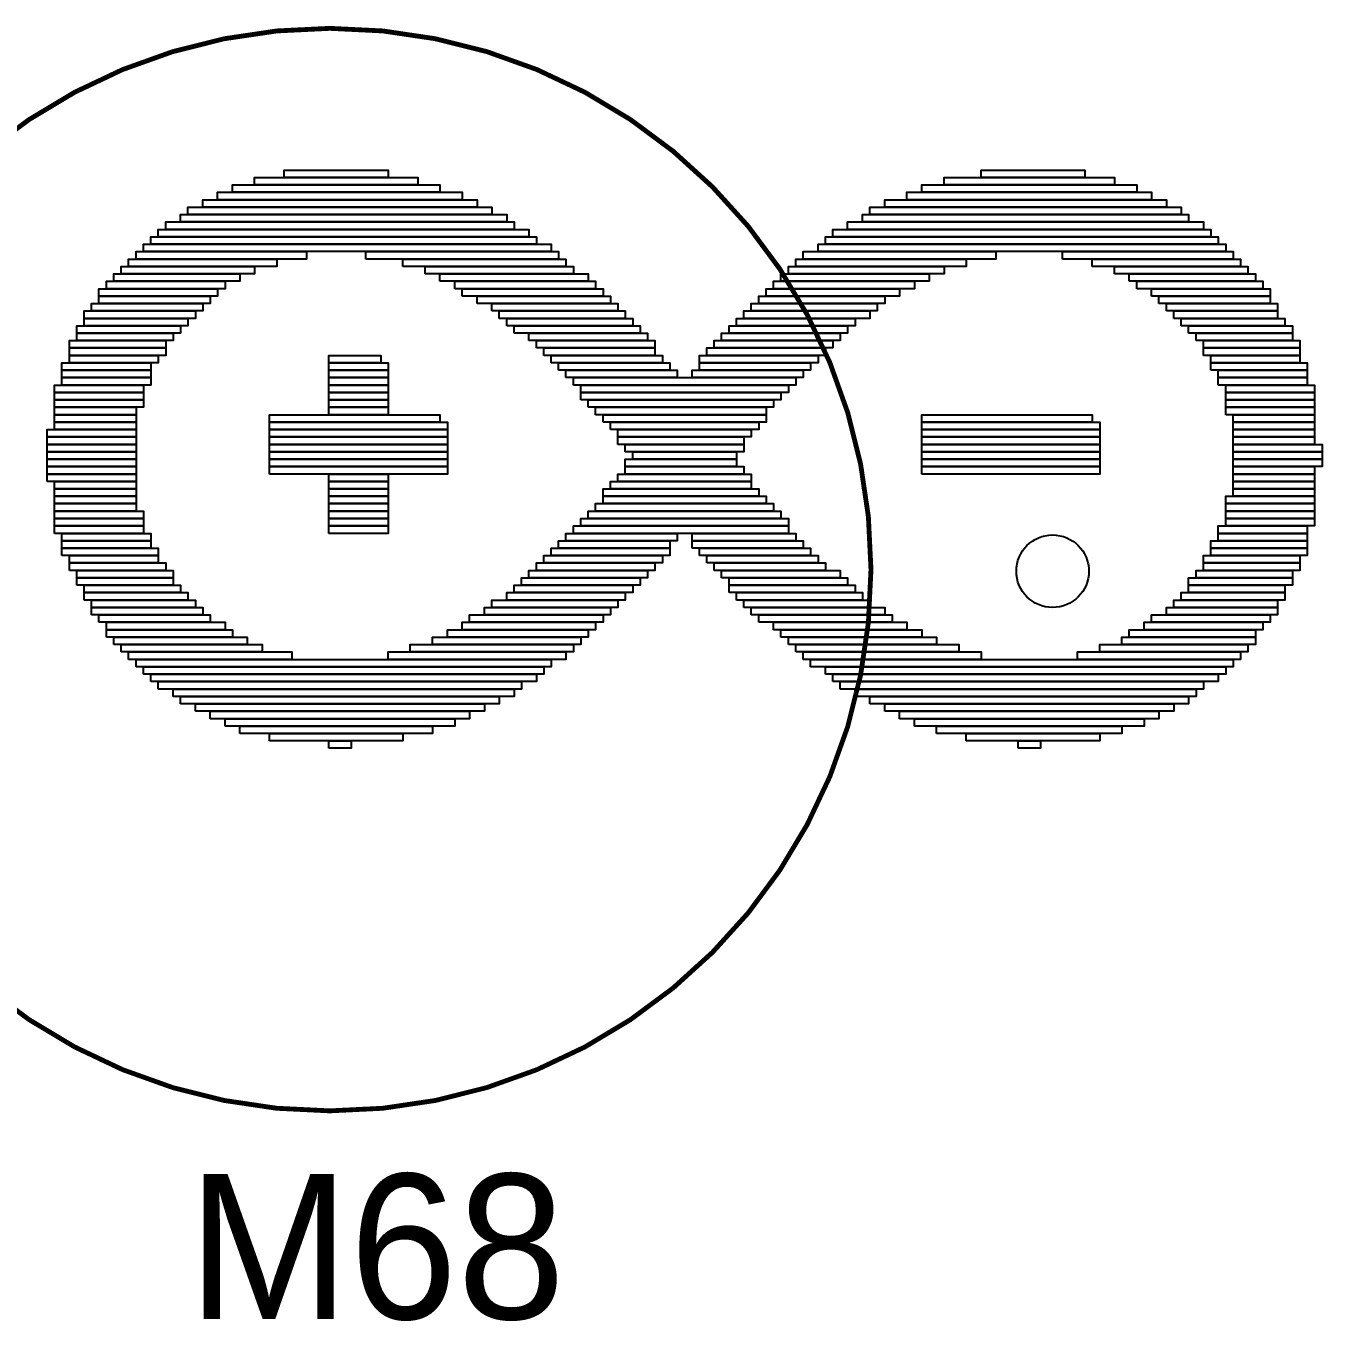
# Model space of a CAD drawing. Extents: x -2 to 189, y 0 to 85.
# Drawn here: x 81.93 to 88.74, y 24.75 to 31.56 of the extents above; entities that cross this region are included whole.
import ezdxf

# ---------------------------------------------------------------- set-up
doc = ezdxf.new("R2010")
doc.units = 0
for name, color, linetype in [('BG_SILKSCREEN_BOTTOM', 140, 'CONTINUOUS'), ('BG_SILKSCREEN_TOP', 240, 'CONTINUOUS'), ('PIN_TOP', 12, 'CONTINUOUS'), ('RD_SILKSCREEN_TOP', 231, 'CONTINUOUS')]:
    doc.layers.add(name, color=color, linetype=linetype)

msp = doc.modelspace()

# ---------------------------------------------------------------- linework, layer by layer
at = {"layer": 'BG_SILKSCREEN_BOTTOM'}
for points in [[(83.285076, 30.759908), (83.285076, 30.799024), (83.830414, 30.799024), (83.830414, 30.759908)], [(86.945978, 30.759908), (86.945978, 30.799024), (87.491316, 30.799024), (87.491316, 30.759908)], [(83.012534, 30.682184), (83.012534, 30.721046), (84.102956, 30.721046), (84.102956, 30.682184)], [(83.129374, 30.721046), (83.129374, 30.759908), (83.986116, 30.759908), (83.986116, 30.721046)], [(86.634574, 30.682184), (86.634574, 30.721046), (87.763858, 30.721046), (87.763858, 30.682184)], [(86.751414, 30.721046), (86.751414, 30.759908), (87.647018, 30.759908), (87.647018, 30.721046)], [(82.934556, 30.643068), (82.934556, 30.682184), (84.219796, 30.682184), (84.219796, 30.643068)], [(86.556596, 30.643068), (86.556596, 30.682184), (87.841836, 30.682184), (87.841836, 30.643068)], [(82.778854, 30.565344), (82.778854, 30.604206), (84.375752, 30.604206), (84.375752, 30.565344)], [(82.856832, 30.604206), (82.856832, 30.643068), (84.297774, 30.643068), (84.297774, 30.604206)], [(86.361778, 30.565344), (86.361778, 30.604206), (87.997538, 30.604206), (87.997538, 30.565344)], [(86.439756, 30.604206), (86.439756, 30.643068), (87.919814, 30.643068), (87.919814, 30.604206)], [(82.662014, 30.487366), (82.662014, 30.526228), (84.492592, 30.526228), (84.492592, 30.487366)], [(82.739992, 30.526228), (82.739992, 30.565344), (84.453476, 30.565344), (84.453476, 30.526228)], [(86.244938, 30.487366), (86.244938, 30.526228), (88.114378, 30.526228), (88.114378, 30.487366)], [(86.322916, 30.526228), (86.322916, 30.565344), (88.036654, 30.565344), (88.036654, 30.526228)], [(82.584036, 30.409388), (82.584036, 30.448504), (84.609432, 30.448504), (84.609432, 30.409388)], [(82.623152, 30.448504), (82.623152, 30.487366), (84.570316, 30.487366), (84.570316, 30.448504)], [(86.128098, 30.409388), (86.128098, 30.448504), (88.192356, 30.448504), (88.192356, 30.409388)], [(86.167214, 30.448504), (86.167214, 30.487366), (88.153494, 30.487366), (88.153494, 30.448504)], [(82.545174, 30.370526), (82.545174, 30.409388), (84.687156, 30.409388), (84.687156, 30.370526)], [(86.089236, 30.370526), (86.089236, 30.409388), (88.231218, 30.409388), (88.231218, 30.370526)], [(82.467196, 30.292548), (82.467196, 30.331664), (83.246214, 30.331664), (83.246214, 30.292548)], [(82.506312, 30.331664), (82.506312, 30.370526), (83.401916, 30.370526), (83.401916, 30.331664)], [(83.713574, 30.331664), (83.713574, 30.370526), (84.726272, 30.370526), (84.726272, 30.331664)], [(83.908392, 30.292548), (83.908392, 30.331664), (84.765134, 30.331664), (84.765134, 30.292548)], [(85.972396, 30.292548), (85.972396, 30.331664), (86.868254, 30.331664), (86.868254, 30.292548)], [(86.011512, 30.331664), (86.011512, 30.370526), (87.023956, 30.370526), (87.023956, 30.331664)], [(87.374476, 30.331664), (87.374476, 30.370526), (88.270334, 30.370526), (88.270334, 30.331664)], [(87.530178, 30.292548), (87.530178, 30.331664), (88.309196, 30.331664), (88.309196, 30.292548)], [(82.389472, 30.214824), (82.389472, 30.253686), (83.051396, 30.253686), (83.051396, 30.214824)], [(82.428334, 30.253686), (82.428334, 30.292548), (83.129374, 30.292548), (83.129374, 30.253686)], [(84.025232, 30.253686), (84.025232, 30.292548), (84.803996, 30.292548), (84.803996, 30.253686)], [(84.102956, 30.214824), (84.102956, 30.253686), (84.881974, 30.253686), (84.881974, 30.214824)], [(85.894672, 30.214824), (85.894672, 30.253686), (86.673436, 30.253686), (86.673436, 30.214824)], [(85.933534, 30.253686), (85.933534, 30.292548), (86.751414, 30.292548), (86.751414, 30.253686)], [(87.647018, 30.253686), (87.647018, 30.292548), (88.348058, 30.292548), (88.348058, 30.253686)], [(87.724996, 30.214824), (87.724996, 30.253686), (88.387174, 30.253686), (88.387174, 30.214824)], [(82.311494, 30.136846), (82.311494, 30.175708), (82.934556, 30.175708), (82.934556, 30.136846)], [(82.350356, 30.175708), (82.350356, 30.214824), (82.973672, 30.214824), (82.973672, 30.175708)], [(84.180934, 30.175708), (84.180934, 30.214824), (84.920836, 30.214824), (84.920836, 30.175708)], [(84.219796, 30.136846), (84.219796, 30.175708), (84.959952, 30.175708), (84.959952, 30.136846)], [(85.816694, 30.136846), (85.816694, 30.175708), (86.517734, 30.175708), (86.517734, 30.136846)], [(85.855556, 30.175708), (85.855556, 30.214824), (86.595458, 30.214824), (86.595458, 30.175708)], [(87.763858, 30.175708), (87.763858, 30.214824), (88.426036, 30.214824), (88.426036, 30.175708)], [(87.841836, 30.136846), (87.841836, 30.175708), (88.464898, 30.175708), (88.464898, 30.136846)], [(82.311494, 30.097984), (82.311494, 30.136846), (82.895694, 30.136846), (82.895694, 30.097984)], [(84.297774, 30.097984), (84.297774, 30.136846), (84.998814, 30.136846), (84.998814, 30.097984)], [(85.777832, 30.097984), (85.777832, 30.136846), (86.439756, 30.136846), (86.439756, 30.097984)], [(87.880698, 30.097984), (87.880698, 30.136846), (88.464898, 30.136846), (88.464898, 30.097984)], [(82.233516, 30.020006), (82.233516, 30.058868), (82.817716, 30.058868), (82.817716, 30.020006)], [(82.272632, 30.058868), (82.272632, 30.097984), (82.856832, 30.097984), (82.856832, 30.058868)], [(84.375752, 30.058868), (84.375752, 30.097984), (85.037676, 30.097984), (85.037676, 30.058868)], [(84.414614, 30.020006), (84.414614, 30.058868), (85.076792, 30.058868), (85.076792, 30.020006)], [(85.699854, 30.020006), (85.699854, 30.058868), (86.361778, 30.058868), (86.361778, 30.020006)], [(85.738716, 30.058868), (85.738716, 30.097984), (86.400894, 30.097984), (86.400894, 30.058868)], [(87.919814, 30.058868), (87.919814, 30.097984), (88.504014, 30.097984), (88.504014, 30.058868)], [(87.958676, 30.020006), (87.958676, 30.058868), (88.504014, 30.058868), (88.504014, 30.020006)], [(82.194654, 29.942028), (82.194654, 29.981144), (82.739992, 29.981144), (82.739992, 29.942028)], [(82.233516, 29.981144), (82.233516, 30.020006), (82.778854, 30.020006), (82.778854, 29.981144)], [(84.453476, 29.981144), (84.453476, 30.020006), (85.115654, 30.020006), (85.115654, 29.981144)], [(84.492592, 29.942028), (84.492592, 29.981144), (85.154516, 29.981144), (85.154516, 29.942028)], [(85.621876, 29.942028), (85.621876, 29.981144), (86.244938, 29.981144), (86.244938, 29.942028)], [(85.660992, 29.981144), (85.660992, 30.020006), (86.284054, 30.020006), (86.284054, 29.981144)], [(87.997538, 29.981144), (87.997538, 30.020006), (88.542876, 30.020006), (88.542876, 29.981144)], [(88.036654, 29.942028), (88.036654, 29.981144), (88.581738, 29.981144), (88.581738, 29.942028)], [(82.155792, 29.864304), (82.155792, 29.903166), (82.662014, 29.903166), (82.662014, 29.864304)], [(82.194654, 29.903166), (82.194654, 29.942028), (82.700876, 29.942028), (82.700876, 29.903166)], [(84.570316, 29.903166), (84.570316, 29.942028), (85.193632, 29.942028), (85.193632, 29.903166)], [(84.609432, 29.864304), (84.609432, 29.903166), (85.232494, 29.903166), (85.232494, 29.864304)], [(85.544152, 29.864304), (85.544152, 29.903166), (86.167214, 29.903166), (86.167214, 29.864304)], [(85.583014, 29.903166), (85.583014, 29.942028), (86.206076, 29.942028), (86.206076, 29.903166)], [(88.075516, 29.903166), (88.075516, 29.942028), (88.581738, 29.942028), (88.581738, 29.903166)], [(88.114378, 29.864304), (88.114378, 29.903166), (88.620854, 29.903166), (88.620854, 29.864304)], [(82.155792, 29.825188), (82.155792, 29.864304), (82.662014, 29.864304), (82.662014, 29.825188)], [(84.648294, 29.825188), (84.648294, 29.864304), (85.232494, 29.864304), (85.232494, 29.825188)], [(85.505036, 29.825188), (85.505036, 29.864304), (86.128098, 29.864304), (86.128098, 29.825188)], [(88.114378, 29.825188), (88.114378, 29.864304), (88.620854, 29.864304), (88.620854, 29.825188)], [(82.116676, 29.747464), (82.116676, 29.786326), (82.584036, 29.786326), (82.584036, 29.747464)], [(82.155792, 29.786326), (82.155792, 29.825188), (82.623152, 29.825188), (82.623152, 29.786326)], [(83.518756, 29.786326), (83.518756, 29.825188), (83.791552, 29.825188), (83.791552, 29.786326)], [(83.518756, 29.747464), (83.518756, 29.786326), (83.830414, 29.786326), (83.830414, 29.747464)], [(84.687156, 29.786326), (84.687156, 29.825188), (85.271356, 29.825188), (85.271356, 29.786326)], [(84.726272, 29.747464), (84.726272, 29.786326), (85.310472, 29.786326), (85.310472, 29.747464)], [(85.466174, 29.786326), (85.466174, 29.825188), (86.089236, 29.825188), (86.089236, 29.786326)], [(85.466174, 29.747464), (85.466174, 29.786326), (86.050374, 29.786326), (86.050374, 29.747464)], [(88.153494, 29.786326), (88.153494, 29.825188), (88.620854, 29.825188), (88.620854, 29.786326)], [(88.153494, 29.747464), (88.153494, 29.786326), (88.659716, 29.786326), (88.659716, 29.747464)], [(82.116676, 29.708348), (82.116676, 29.747464), (82.584036, 29.747464), (82.584036, 29.708348)], [(82.116676, 29.669486), (82.116676, 29.708348), (82.584036, 29.708348), (82.584036, 29.669486)], [(83.518756, 29.708348), (83.518756, 29.747464), (83.830414, 29.747464), (83.830414, 29.708348)], [(83.518756, 29.669486), (83.518756, 29.708348), (83.830414, 29.708348), (83.830414, 29.669486)], [(84.765134, 29.708348), (84.765134, 29.747464), (85.349334, 29.747464), (85.349334, 29.708348)], [(84.803996, 29.669486), (84.803996, 29.708348), (85.972396, 29.708348), (85.972396, 29.669486)], [(85.427312, 29.708348), (85.427312, 29.747464), (86.011512, 29.747464), (86.011512, 29.708348)], [(88.192356, 29.708348), (88.192356, 29.747464), (88.659716, 29.747464), (88.659716, 29.708348)], [(88.192356, 29.669486), (88.192356, 29.708348), (88.659716, 29.708348), (88.659716, 29.669486)], [(82.077814, 29.630624), (82.077814, 29.669486), (82.545174, 29.669486), (82.545174, 29.630624)], [(82.077814, 29.591508), (82.077814, 29.630624), (82.545174, 29.630624), (82.545174, 29.591508)], [(83.518756, 29.630624), (83.518756, 29.669486), (83.830414, 29.669486), (83.830414, 29.630624)], [(83.518756, 29.591508), (83.518756, 29.630624), (83.830414, 29.630624), (83.830414, 29.591508)], [(84.843112, 29.630624), (84.843112, 29.669486), (85.933534, 29.669486), (85.933534, 29.630624)], [(84.843112, 29.591508), (84.843112, 29.630624), (85.894672, 29.630624), (85.894672, 29.591508)], [(88.231218, 29.630624), (88.231218, 29.669486), (88.698578, 29.669486), (88.698578, 29.630624)], [(88.231218, 29.591508), (88.231218, 29.630624), (88.698578, 29.630624), (88.698578, 29.591508)], [(82.077814, 29.552646), (82.077814, 29.591508), (82.545174, 29.591508), (82.545174, 29.552646)], [(83.518756, 29.552646), (83.518756, 29.591508), (83.830414, 29.591508), (83.830414, 29.552646)], [(84.881974, 29.552646), (84.881974, 29.591508), (85.855556, 29.591508), (85.855556, 29.552646)], [(88.231218, 29.552646), (88.231218, 29.591508), (88.698578, 29.591508), (88.698578, 29.552646)], [(82.077814, 29.513784), (82.077814, 29.552646), (82.506312, 29.552646), (82.506312, 29.513784)], [(82.077814, 29.474668), (82.077814, 29.513784), (82.506312, 29.513784), (82.506312, 29.474668)], [(83.207352, 29.474668), (83.207352, 29.513784), (84.102956, 29.513784), (84.102956, 29.474668)], [(83.518756, 29.513784), (83.518756, 29.552646), (83.830414, 29.552646), (83.830414, 29.513784)], [(84.920836, 29.513784), (84.920836, 29.552646), (85.816694, 29.552646), (85.816694, 29.513784)], [(84.959952, 29.474668), (84.959952, 29.513784), (85.816694, 29.513784), (85.816694, 29.474668)], [(86.634574, 29.474668), (86.634574, 29.513784), (87.530178, 29.513784), (87.530178, 29.474668)], [(88.231218, 29.513784), (88.231218, 29.552646), (88.698578, 29.552646), (88.698578, 29.513784)], [(88.270334, 29.474668), (88.270334, 29.513784), (88.698578, 29.513784), (88.698578, 29.474668)], [(82.038952, 29.396944), (82.038952, 29.435806), (82.506312, 29.435806), (82.506312, 29.396944)], [(82.077814, 29.435806), (82.077814, 29.474668), (82.506312, 29.474668), (82.506312, 29.435806)], [(83.207352, 29.435806), (83.207352, 29.474668), (84.142072, 29.474668), (84.142072, 29.435806)], [(83.207352, 29.396944), (83.207352, 29.435806), (84.142072, 29.435806), (84.142072, 29.396944)], [(84.998814, 29.435806), (84.998814, 29.474668), (85.777832, 29.474668), (85.777832, 29.435806)], [(85.037676, 29.396944), (85.037676, 29.435806), (85.738716, 29.435806), (85.738716, 29.396944)], [(86.634574, 29.435806), (86.634574, 29.474668), (87.569294, 29.474668), (87.569294, 29.435806)], [(86.634574, 29.396944), (86.634574, 29.435806), (87.569294, 29.435806), (87.569294, 29.396944)], [(88.270334, 29.435806), (88.270334, 29.474668), (88.698578, 29.474668), (88.698578, 29.435806)], [(88.270334, 29.396944), (88.270334, 29.435806), (88.698578, 29.435806), (88.698578, 29.396944)], [(82.038952, 29.357828), (82.038952, 29.396944), (82.506312, 29.396944), (82.506312, 29.357828)], [(82.038952, 29.318966), (82.038952, 29.357828), (82.506312, 29.357828), (82.506312, 29.318966)], [(83.207352, 29.357828), (83.207352, 29.396944), (84.142072, 29.396944), (84.142072, 29.357828)], [(83.207352, 29.318966), (83.207352, 29.357828), (84.142072, 29.357828), (84.142072, 29.318966)], [(85.037676, 29.357828), (85.037676, 29.396944), (85.699854, 29.396944), (85.699854, 29.357828)], [(85.076792, 29.318966), (85.076792, 29.357828), (85.699854, 29.357828), (85.699854, 29.318966)], [(86.634574, 29.357828), (86.634574, 29.396944), (87.569294, 29.396944), (87.569294, 29.357828)], [(86.634574, 29.318966), (86.634574, 29.357828), (87.569294, 29.357828), (87.569294, 29.318966)], [(88.270334, 29.357828), (88.270334, 29.396944), (88.698578, 29.396944), (88.698578, 29.357828)], [(88.270334, 29.318966), (88.270334, 29.357828), (88.737694, 29.357828), (88.737694, 29.318966)], [(82.038952, 29.280104), (82.038952, 29.318966), (82.506312, 29.318966), (82.506312, 29.280104)], [(83.207352, 29.280104), (83.207352, 29.318966), (84.142072, 29.318966), (84.142072, 29.280104)], [(85.115654, 29.280104), (85.115654, 29.318966), (85.660992, 29.318966), (85.660992, 29.280104)], [(86.634574, 29.280104), (86.634574, 29.318966), (87.569294, 29.318966), (87.569294, 29.280104)], [(88.270334, 29.280104), (88.270334, 29.318966), (88.737694, 29.318966), (88.737694, 29.280104)], [(82.038952, 29.240988), (82.038952, 29.280104), (82.506312, 29.280104), (82.506312, 29.240988)], [(82.038952, 29.202126), (82.038952, 29.240988), (82.506312, 29.240988), (82.506312, 29.202126)], [(83.207352, 29.240988), (83.207352, 29.280104), (84.142072, 29.280104), (84.142072, 29.240988)], [(83.207352, 29.202126), (83.207352, 29.240988), (84.142072, 29.240988), (84.142072, 29.202126)], [(85.076792, 29.240988), (85.076792, 29.280104), (85.660992, 29.280104), (85.660992, 29.240988)], [(85.076792, 29.202126), (85.076792, 29.240988), (85.699854, 29.240988), (85.699854, 29.202126)], [(86.634574, 29.240988), (86.634574, 29.280104), (87.569294, 29.280104), (87.569294, 29.240988)], [(86.634574, 29.202126), (86.634574, 29.240988), (87.569294, 29.240988), (87.569294, 29.202126)], [(88.270334, 29.240988), (88.270334, 29.280104), (88.737694, 29.280104), (88.737694, 29.240988)], [(88.270334, 29.202126), (88.270334, 29.240988), (88.698578, 29.240988), (88.698578, 29.202126)], [(82.038952, 29.163264), (82.038952, 29.202126), (82.506312, 29.202126), (82.506312, 29.163264)], [(82.077814, 29.124148), (82.077814, 29.163264), (82.506312, 29.163264), (82.506312, 29.124148)], [(83.518756, 29.163264), (83.518756, 29.202126), (83.830414, 29.202126), (83.830414, 29.163264)], [(83.518756, 29.124148), (83.518756, 29.163264), (83.830414, 29.163264), (83.830414, 29.124148)], [(84.998814, 29.124148), (84.998814, 29.163264), (85.738716, 29.163264), (85.738716, 29.124148)], [(85.037676, 29.163264), (85.037676, 29.202126), (85.738716, 29.202126), (85.738716, 29.163264)], [(88.270334, 29.163264), (88.270334, 29.202126), (88.698578, 29.202126), (88.698578, 29.163264)], [(88.270334, 29.124148), (88.270334, 29.163264), (88.698578, 29.163264), (88.698578, 29.124148)], [(82.077814, 29.085286), (82.077814, 29.124148), (82.506312, 29.124148), (82.506312, 29.085286)], [(82.077814, 29.046424), (82.077814, 29.085286), (82.506312, 29.085286), (82.506312, 29.046424)], [(83.518756, 29.085286), (83.518756, 29.124148), (83.830414, 29.124148), (83.830414, 29.085286)], [(83.518756, 29.046424), (83.518756, 29.085286), (83.830414, 29.085286), (83.830414, 29.046424)], [(84.959952, 29.085286), (84.959952, 29.124148), (85.777832, 29.124148), (85.777832, 29.085286)], [(84.959952, 29.046424), (84.959952, 29.085286), (85.816694, 29.085286), (85.816694, 29.046424)], [(88.231218, 29.046424), (88.231218, 29.085286), (88.698578, 29.085286), (88.698578, 29.046424)], [(88.270334, 29.085286), (88.270334, 29.124148), (88.698578, 29.124148), (88.698578, 29.085286)], [(82.077814, 29.007308), (82.077814, 29.046424), (82.506312, 29.046424), (82.506312, 29.007308)], [(83.518756, 29.007308), (83.518756, 29.046424), (83.830414, 29.046424), (83.830414, 29.007308)], [(84.920836, 29.007308), (84.920836, 29.046424), (85.855556, 29.046424), (85.855556, 29.007308)], [(88.231218, 29.007308), (88.231218, 29.046424), (88.698578, 29.046424), (88.698578, 29.007308)], [(82.077814, 28.968446), (82.077814, 29.007308), (82.545174, 29.007308), (82.545174, 28.968446)], [(82.077814, 28.929584), (82.077814, 28.968446), (82.545174, 28.968446), (82.545174, 28.929584)], [(83.518756, 28.968446), (83.518756, 29.007308), (83.830414, 29.007308), (83.830414, 28.968446)], [(83.518756, 28.929584), (83.518756, 28.968446), (83.830414, 28.968446), (83.830414, 28.929584)], [(84.843112, 28.929584), (84.843112, 28.968446), (85.933534, 28.968446), (85.933534, 28.929584)], [(84.881974, 28.968446), (84.881974, 29.007308), (85.894672, 29.007308), (85.894672, 28.968446)], [(88.231218, 28.968446), (88.231218, 29.007308), (88.698578, 29.007308), (88.698578, 28.968446)], [(88.231218, 28.929584), (88.231218, 28.968446), (88.698578, 28.968446), (88.698578, 28.929584)], [(82.077814, 28.890468), (82.077814, 28.929584), (82.545174, 28.929584), (82.545174, 28.890468)], [(82.116676, 28.851606), (82.116676, 28.890468), (82.584036, 28.890468), (82.584036, 28.851606)], [(83.518756, 28.890468), (83.518756, 28.929584), (83.830414, 28.929584), (83.830414, 28.890468)], [(84.765134, 28.851606), (84.765134, 28.890468), (85.349334, 28.890468), (85.349334, 28.851606)], [(84.803996, 28.890468), (84.803996, 28.929584), (85.933534, 28.929584), (85.933534, 28.890468)], [(85.427312, 28.851606), (85.427312, 28.890468), (85.972396, 28.890468), (85.972396, 28.851606)], [(88.192356, 28.890468), (88.192356, 28.929584), (88.659716, 28.929584), (88.659716, 28.890468)], [(88.192356, 28.851606), (88.192356, 28.890468), (88.659716, 28.890468), (88.659716, 28.851606)], [(82.116676, 28.812744), (82.116676, 28.851606), (82.584036, 28.851606), (82.584036, 28.812744)], [(82.116676, 28.773628), (82.116676, 28.812744), (82.623152, 28.812744), (82.623152, 28.773628)], [(84.687156, 28.773628), (84.687156, 28.812744), (85.310472, 28.812744), (85.310472, 28.773628)], [(84.726272, 28.812744), (84.726272, 28.851606), (85.310472, 28.851606), (85.310472, 28.812744)], [(85.427312, 28.812744), (85.427312, 28.851606), (86.011512, 28.851606), (86.011512, 28.812744)], [(85.466174, 28.773628), (85.466174, 28.812744), (86.050374, 28.812744), (86.050374, 28.773628)], [(88.153494, 28.812744), (88.153494, 28.851606), (88.659716, 28.851606), (88.659716, 28.812744)], [(88.153494, 28.773628), (88.153494, 28.812744), (88.659716, 28.812744), (88.659716, 28.773628)], [(82.155792, 28.734766), (82.155792, 28.773628), (82.623152, 28.773628), (82.623152, 28.734766)], [(84.648294, 28.734766), (84.648294, 28.773628), (85.271356, 28.773628), (85.271356, 28.734766)], [(85.505036, 28.734766), (85.505036, 28.773628), (86.089236, 28.773628), (86.089236, 28.734766)], [(88.114378, 28.734766), (88.114378, 28.773628), (88.620854, 28.773628), (88.620854, 28.734766)], [(82.155792, 28.695904), (82.155792, 28.734766), (82.662014, 28.734766), (82.662014, 28.695904)], [(82.194654, 28.656788), (82.194654, 28.695904), (82.700876, 28.695904), (82.700876, 28.656788)], [(84.570316, 28.656788), (84.570316, 28.695904), (85.193632, 28.695904), (85.193632, 28.656788)], [(84.609432, 28.695904), (84.609432, 28.734766), (85.232494, 28.734766), (85.232494, 28.695904)], [(85.544152, 28.695904), (85.544152, 28.734766), (86.128098, 28.734766), (86.128098, 28.695904)], [(85.583014, 28.656788), (85.583014, 28.695904), (86.206076, 28.695904), (86.206076, 28.656788)], [(88.075516, 28.656788), (88.075516, 28.695904), (88.581738, 28.695904), (88.581738, 28.656788)], [(88.114378, 28.695904), (88.114378, 28.734766), (88.620854, 28.734766), (88.620854, 28.695904)], [(82.194654, 28.617926), (82.194654, 28.656788), (82.700876, 28.656788), (82.700876, 28.617926)], [(82.233516, 28.579064), (82.233516, 28.617926), (82.739992, 28.617926), (82.739992, 28.579064)], [(84.492592, 28.579064), (84.492592, 28.617926), (85.115654, 28.617926), (85.115654, 28.579064)], [(84.531454, 28.617926), (84.531454, 28.656788), (85.154516, 28.656788), (85.154516, 28.617926)], [(85.621876, 28.617926), (85.621876, 28.656788), (86.244938, 28.656788), (86.244938, 28.617926)], [(85.621876, 28.579064), (85.621876, 28.617926), (86.284054, 28.617926), (86.284054, 28.579064)], [(88.036654, 28.617926), (88.036654, 28.656788), (88.581738, 28.656788), (88.581738, 28.617926)], [(88.036654, 28.579064), (88.036654, 28.617926), (88.542876, 28.617926), (88.542876, 28.579064)], [(82.233516, 28.539948), (82.233516, 28.579064), (82.778854, 28.579064), (82.778854, 28.539948)], [(82.272632, 28.501086), (82.272632, 28.539948), (82.817716, 28.539948), (82.817716, 28.501086)], [(84.375752, 28.501086), (84.375752, 28.539948), (85.037676, 28.539948), (85.037676, 28.501086)], [(84.453476, 28.539948), (84.453476, 28.579064), (85.076792, 28.579064), (85.076792, 28.539948)], [(85.660992, 28.539948), (85.660992, 28.579064), (86.322916, 28.579064), (86.322916, 28.539948)], [(85.699854, 28.501086), (85.699854, 28.539948), (86.361778, 28.539948), (86.361778, 28.501086)], [(87.958676, 28.501086), (87.958676, 28.539948), (88.504014, 28.539948), (88.504014, 28.501086)], [(87.997538, 28.539948), (87.997538, 28.579064), (88.542876, 28.579064), (88.542876, 28.539948)], [(82.272632, 28.462224), (82.272632, 28.501086), (82.856832, 28.501086), (82.856832, 28.462224)], [(84.336636, 28.462224), (84.336636, 28.501086), (84.998814, 28.501086), (84.998814, 28.462224)], [(85.738716, 28.462224), (85.738716, 28.501086), (86.439756, 28.501086), (86.439756, 28.462224)], [(87.919814, 28.462224), (87.919814, 28.501086), (88.504014, 28.501086), (88.504014, 28.462224)], [(82.311494, 28.423108), (82.311494, 28.462224), (82.895694, 28.462224), (82.895694, 28.423108)], [(82.350356, 28.384246), (82.350356, 28.423108), (82.973672, 28.423108), (82.973672, 28.384246)], [(84.219796, 28.384246), (84.219796, 28.423108), (84.920836, 28.423108), (84.920836, 28.384246)], [(84.258912, 28.423108), (84.258912, 28.462224), (84.959952, 28.462224), (84.959952, 28.423108)], [(85.777832, 28.423108), (85.777832, 28.462224), (86.478618, 28.462224), (86.478618, 28.423108)], [(85.855556, 28.384246), (85.855556, 28.423108), (86.556596, 28.423108), (86.556596, 28.384246)], [(87.802974, 28.384246), (87.802974, 28.423108), (88.426036, 28.423108), (88.426036, 28.384246)], [(87.841836, 28.423108), (87.841836, 28.462224), (88.464898, 28.462224), (88.464898, 28.423108)], [(82.350356, 28.345384), (82.350356, 28.384246), (83.012534, 28.384246), (83.012534, 28.345384)], [(82.389472, 28.306268), (82.389472, 28.345384), (83.090512, 28.345384), (83.090512, 28.306268)], [(84.064094, 28.306268), (84.064094, 28.345384), (84.843112, 28.345384), (84.843112, 28.306268)], [(84.142072, 28.345384), (84.142072, 28.384246), (84.881974, 28.384246), (84.881974, 28.345384)], [(85.894672, 28.345384), (85.894672, 28.384246), (86.634574, 28.384246), (86.634574, 28.345384)], [(85.933534, 28.306268), (85.933534, 28.345384), (86.712298, 28.345384), (86.712298, 28.306268)], [(87.686134, 28.306268), (87.686134, 28.345384), (88.387174, 28.345384), (88.387174, 28.306268)], [(87.724996, 28.345384), (87.724996, 28.384246), (88.387174, 28.384246), (88.387174, 28.345384)], [(82.428334, 28.267406), (82.428334, 28.306268), (83.168236, 28.306268), (83.168236, 28.267406)], [(82.467196, 28.228544), (82.467196, 28.267406), (83.324192, 28.267406), (83.324192, 28.228544)], [(83.830414, 28.228544), (83.830414, 28.267406), (84.765134, 28.267406), (84.765134, 28.228544)], [(83.947254, 28.267406), (83.947254, 28.306268), (84.803996, 28.306268), (84.803996, 28.267406)], [(85.972396, 28.267406), (85.972396, 28.306268), (86.829138, 28.306268), (86.829138, 28.267406)], [(86.011512, 28.228544), (86.011512, 28.267406), (86.945978, 28.267406), (86.945978, 28.228544)], [(87.452454, 28.228544), (87.452454, 28.267406), (88.309196, 28.267406), (88.309196, 28.228544)], [(87.569294, 28.267406), (87.569294, 28.306268), (88.348058, 28.306268), (88.348058, 28.267406)], [(82.506312, 28.189428), (82.506312, 28.228544), (84.687156, 28.228544), (84.687156, 28.189428)], [(86.050374, 28.189428), (86.050374, 28.228544), (88.270334, 28.228544), (88.270334, 28.189428)], [(82.545174, 28.150566), (82.545174, 28.189428), (84.648294, 28.189428), (84.648294, 28.150566)], [(82.584036, 28.111704), (82.584036, 28.150566), (84.609432, 28.150566), (84.609432, 28.111704)], [(86.128098, 28.150566), (86.128098, 28.189428), (88.231218, 28.189428), (88.231218, 28.150566)], [(86.167214, 28.111704), (86.167214, 28.150566), (88.192356, 28.150566), (88.192356, 28.111704)], [(82.623152, 28.072588), (82.623152, 28.111704), (84.531454, 28.111704), (84.531454, 28.072588)], [(82.700876, 28.033726), (82.700876, 28.072588), (84.492592, 28.072588), (84.492592, 28.033726)], [(86.206076, 28.072588), (86.206076, 28.111704), (88.114378, 28.111704), (88.114378, 28.072588)], [(86.284054, 28.033726), (86.284054, 28.072588), (88.075516, 28.072588), (88.075516, 28.033726)], [(82.739992, 27.994864), (82.739992, 28.033726), (84.414614, 28.033726), (84.414614, 27.994864)], [(82.817716, 27.955748), (82.817716, 27.994864), (84.336636, 27.994864), (84.336636, 27.955748)], [(86.361778, 27.994864), (86.361778, 28.033726), (88.036654, 28.033726), (88.036654, 27.994864)], [(86.439756, 27.955748), (86.439756, 27.994864), (87.958676, 27.994864), (87.958676, 27.955748)], [(82.895694, 27.916886), (82.895694, 27.955748), (84.258912, 27.955748), (84.258912, 27.916886)], [(86.517734, 27.916886), (86.517734, 27.955748), (87.880698, 27.955748), (87.880698, 27.916886)], [(82.973672, 27.878024), (82.973672, 27.916886), (84.180934, 27.916886), (84.180934, 27.878024)], [(83.051396, 27.838908), (83.051396, 27.878024), (84.064094, 27.878024), (84.064094, 27.838908)], [(86.595458, 27.878024), (86.595458, 27.916886), (87.802974, 27.916886), (87.802974, 27.878024)], [(86.712298, 27.838908), (86.712298, 27.878024), (87.686134, 27.878024), (87.686134, 27.838908)], [(83.207352, 27.800046), (83.207352, 27.838908), (83.908392, 27.838908), (83.908392, 27.800046)], [(83.518756, 27.761184), (83.518756, 27.800046), (83.635596, 27.800046), (83.635596, 27.761184)], [(86.868254, 27.800046), (86.868254, 27.838908), (87.569294, 27.838908), (87.569294, 27.800046)], [(87.140796, 27.761184), (87.140796, 27.800046), (87.257636, 27.800046), (87.257636, 27.761184)]]:
    msp.add_lwpolyline(points, close=True, dxfattribs=at)
at = {"layer": 'BG_SILKSCREEN_TOP', "const_width": 0.0254}
msp.add_lwpolyline([(86.36762, 28.699968, 1), (80.68056, 28.699968, 1), (86.36762, 28.699968)], format="xyb", dxfattribs=at)
at = {"layer": 'PIN_TOP'}
msp.add_circle((87.321898, 28.691332), 0.1905, dxfattribs=at)

# ---------------------------------------------------------------- texts
at = {"layer": 'RD_SILKSCREEN_TOP'}
msp.add_text('M68', height=0.762, dxfattribs=at).set_placement((82.7786, 24.762968))

doc.saveas('drawing.dxf')
